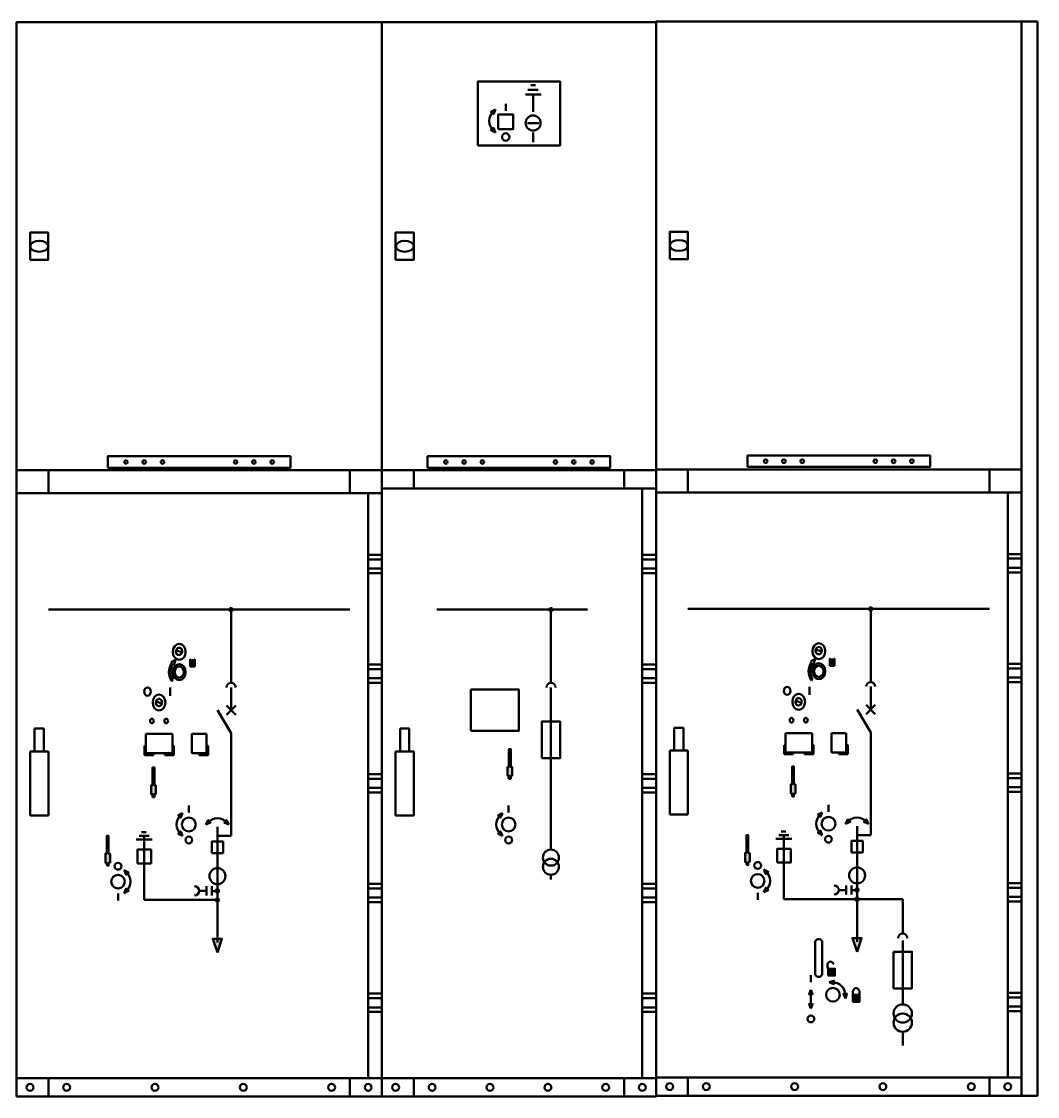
# Model space of a CAD drawing. Header units: millimetres. Extents: x 29247 to 64688, y 20262 to 44025.
# Drawn here: x 47730 to 49954, y 25884 to 28235 of the extents above; entities that cross this region are included whole.
import ezdxf

# ---------------------------------------------------------------- set-up
doc = ezdxf.new("R2010")
doc.units = ezdxf.units.MM
doc.layers.add('ROZVADĚČ VN', color=5, linetype='Continuous', lineweight=50)

msp = doc.modelspace()

# ---------------------------------------------------------------- hatches: boundary and pattern name
at = {"layer": 'ROZVADĚČ VN'}
for points in [[(48757.9, 28037.6), (48763.5, 28032.6), (48767.5, 28042.5)], [(48767.5, 27992.6), (48763.5, 28002.5), (48757.9, 27997.5)], [(48797.1, 26578.6), (48801.1, 26578.6), (48801.1, 26585.1), (48804.1, 26585.1), (48804.1, 26604.6), (48801.1, 26604.6), (48801.1, 26643.6), (48797.1, 26643.6), (48797.1, 26604.6), (48794.1, 26604.6), (48794.1, 26585.1), (48797.1, 26585.1)], [(48014.1, 26564.6), (48014.1, 26545.1), (48017.1, 26545.1), (48017.1, 26538.6), (48021.1, 26538.6), (48021.1, 26545.1), (48024.1, 26545.1), (48024.1, 26564.6), (48021.1, 26564.6), (48021.1, 26603.6), (48017.1, 26603.6), (48017.1, 26564.6)], [(49414.1, 26566.2), (49414.1, 26546.7), (49417.1, 26546.7), (49417.1, 26540.2), (49421.1, 26540.2), (49421.1, 26546.7), (49424.1, 26546.7), (49424.1, 26566.2), (49421.1, 26566.2), (49421.1, 26605.2), (49417.1, 26605.2), (49417.1, 26566.2)], [(48073.4, 26498.7), (48079, 26493.6), (48083, 26503.6)], [(48773.4, 26498.7), (48779, 26493.6), (48783, 26503.6)], [(49473.4, 26500.3), (49479, 26495.2), (49483, 26505.1)], [(48134.1, 26478.8), (48139, 26488.4), (48144.1, 26482.8)], [(48174.1, 26482.8), (48184, 26478.8), (48179.2, 26488.4)], [(49534.1, 26480.4), (49539, 26489.9), (49544.1, 26484.4)], [(49574.1, 26484.4), (49584, 26480.4), (49579.2, 26489.9)], [(48083, 26453.7), (48079, 26463.6), (48073.4, 26458.5)], [(48783, 26453.7), (48779, 26463.6), (48773.4, 26458.5)], [(49483, 26455.3), (49479, 26465.2), (49473.4, 26460.1)], [(47917.1, 26388.6), (47921.1, 26388.6), (47921.1, 26395.1), (47924.1, 26395.1), (47924.1, 26414.6), (47921.1, 26414.6), (47921.1, 26453.6), (47917.1, 26453.6), (47917.1, 26414.6), (47914.1, 26414.6), (47914.1, 26395.1), (47917.1, 26395.1)], [(49317.1, 26390.2), (49321.1, 26390.2), (49321.1, 26396.7), (49324.1, 26396.7), (49324.1, 26416.2), (49321.1, 26416.2), (49321.1, 26455.2), (49317.1, 26455.2), (49317.1, 26416.2), (49314.1, 26416.2), (49314.1, 26396.7), (49317.1, 26396.7)], [(47955.2, 26378.6), (47959.2, 26368.6), (47964.7, 26373.7)], [(49355.2, 26380.1), (49359.2, 26370.2), (49364.7, 26375.3)], [(47955.2, 26328.7), (47959.2, 26338.6), (47964.7, 26333.5)], [(49355.2, 26330.3), (49359.2, 26340.2), (49364.7, 26335.1)], [(48149.1, 26228.6), (48159.1, 26198.6), (48169.1, 26228.6)], [(49549.1, 26230.2), (49559.1, 26200.2), (49569.1, 26230.2)], [(49495.6, 26148.2), (49495.6, 26163.2), (49510.6, 26163.2), (49510.6, 26148.2)], [(49498.3, 26133.4), (49508.1, 26129.2), (49508.4, 26136.7)], [(49454.3, 26107.3), (49458.1, 26117.3), (49461.8, 26107.3)], [(49529.4, 26108), (49533.5, 26098.2), (49536.9, 26108.3)], [(49549.6, 26090.9), (49549.6, 26105.9), (49564.6, 26105.9), (49564.6, 26090.9)], [(49454.3, 26085.9), (49458.1, 26075.9), (49461.8, 26085.9)]]:
    msp.add_hatch(color=256, dxfattribs=at).paths.add_polyline_path(points)
h = msp.add_hatch(color=256, dxfattribs=at)
edge = h.paths.add_edge_path()
edge.add_ellipse((48189.1, 26948.6), major_axis=(3.75, 0), ratio=1, start_angle=0, end_angle=360)
h = msp.add_hatch(color=256, dxfattribs=at)
edge = h.paths.add_edge_path()
edge.add_ellipse((48889.1, 26948.6), major_axis=(3.75, 0), ratio=1, start_angle=0, end_angle=360)
h = msp.add_hatch(color=256, dxfattribs=at)
edge = h.paths.add_edge_path()
edge.add_ellipse((49589.1, 26950.2), major_axis=(3.75, 0), ratio=1, start_angle=0, end_angle=360)
h = msp.add_hatch(color=256, dxfattribs=at)
edge = h.paths.add_edge_path()
edge.add_arc((49589.1, 26855.2), 0, 0, 360)
h = msp.add_hatch(color=256, dxfattribs=at)
edge = h.paths.add_edge_path()
edge.add_arc((49753.5, 26855.2), 0, 0, 360)
h = msp.add_hatch(color=256, dxfattribs=at)
edge = h.paths.add_edge_path()
edge.add_arc((48189.1, 26853.6), 0, 0, 360)
h = msp.add_hatch(color=256, dxfattribs=at)
edge = h.paths.add_edge_path()
edge.add_arc((48353.5, 26853.6), 0, 0, 360)
h = msp.add_hatch(color=256, dxfattribs=at)
edge = h.paths.add_edge_path()
edge.add_arc((48159.1, 26479.6), 0, 0, 360)
h = msp.add_hatch(color=256, dxfattribs=at)
edge = h.paths.add_edge_path()
edge.add_arc((49559.1, 26481.2), 0, 0, 360)
h = msp.add_hatch(color=256, dxfattribs=at)
edge = h.paths.add_edge_path()
edge.add_ellipse((49559.1, 26335.2), major_axis=(3.75, 0), ratio=1, start_angle=0, end_angle=360)
h = msp.add_hatch(color=256, dxfattribs=at)
edge = h.paths.add_edge_path()
edge.add_arc((48159.1, 26333.6), 3.75, 0, 360)
h = msp.add_hatch(color=256, dxfattribs=at)
edge = h.paths.add_edge_path()
edge.add_ellipse((48159.1, 26313.6), major_axis=(3.75, 0), ratio=1, start_angle=0, end_angle=360)
h = msp.add_hatch(color=256, dxfattribs=at)
edge = h.paths.add_edge_path()
edge.add_arc((48353.5, 26333.6), 0, 0, 360)
h = msp.add_hatch(color=256, dxfattribs=at)
edge = h.paths.add_edge_path()
edge.add_ellipse((49559.1, 26315.2), major_axis=(3.75, 0), ratio=1, start_angle=0, end_angle=360)
h = msp.add_hatch(color=256, dxfattribs=at)
edge = h.paths.add_edge_path()
edge.add_arc((49728, 26315.2), 0, 0, 360)
h = msp.add_hatch(color=256, dxfattribs=at)
edge = h.paths.add_edge_path()
edge.add_arc((49753.5, 26335.2), 0, 0, 360)
h = msp.add_hatch(color=256, dxfattribs=at)
edge = h.paths.add_edge_path()
edge.add_arc((48159.1, 26291.6), 0, 0, 360)
h = msp.add_hatch(color=256, dxfattribs=at)
edge = h.paths.add_edge_path()
edge.add_arc((48328, 26313.6), 0, 0, 360)
h = msp.add_hatch(color=256, dxfattribs=at)
edge = h.paths.add_edge_path()
edge.add_arc((49559.1, 26293.2), 0, 0, 360)

# ---------------------------------------------------------------- linework, layer by layer
at = {"layer": 'ROZVADĚČ VN', "linetype": 'Continuous'}
for p, q in [((49954.1, 28235.2), (49919.1, 28235.2)), ((49919.1, 28235.2), (49919.1, 27255.2)), ((49954.1, 27255.2), (49954.1, 28235.2)), ((48838.6, 28085.6), (48861.1, 28085.6)), ((48845.1, 28095.6), (48855.1, 28095.6)), ((48790.1, 28055.1), (48790.1, 28039.9)), ((48833.1, 28075.6), (48868.1, 28075.6)), ((48850.1, 28037.8), (48850.1, 28074.3)), ((48838.1, 28012.6), (48862.7, 28012.6)), ((48850.1, 27971.6), (48850.1, 27992.3)), ((49189.1, 27205.2), (49189.1, 27255.2)), ((49849.1, 27205.2), (49849.1, 27255.2)), ((49919.1, 27255.2), (49919.1, 25885.2)), ((49954.1, 25885.2), (49954.1, 27255.2)), ((47789.1, 27203.6), (47789.1, 27253.6)), ((48449.1, 27203.6), (48449.1, 27253.6)), ((48589.1, 27213.6), (48589.1, 27253.6)), ((49049.1, 27213.6), (49049.1, 27253.6)), ((48519.1, 27213.6), (49119.1, 27213.6)), ((49089.1, 25923.6), (49089.1, 27213.6)), ((47719.1, 27203.6), (48519.1, 27203.6)), ((48489.1, 25923.6), (48489.1, 27203.6)), ((49119.1, 27205.2), (49919.1, 27205.2)), ((49889.1, 25925.2), (49889.1, 27205.2)), ((48519.1, 27068.6), (48489.1, 27068.6)), ((49089.1, 27068.6), (49119.1, 27068.6)), ((49919.1, 27070.2), (49889.1, 27070.2)), ((48519.1, 27058.6), (48489.1, 27058.6)), ((49089.1, 27058.6), (49119.1, 27058.6)), ((49919.1, 27060.2), (49889.1, 27060.2)), ((48519.1, 27038.6), (48489.1, 27038.6)), ((48519.1, 27028.6), (48489.1, 27028.6)), ((49089.1, 27038.6), (49119.1, 27038.6)), ((49089.1, 27028.6), (49119.1, 27028.6)), ((49919.1, 27040.2), (49889.1, 27040.2)), ((49919.1, 27030.2), (49889.1, 27030.2)), ((49189.1, 26950.2), (49849.1, 26950.2)), ((49589.1, 26950.2), (49589.1, 26790.2)), ((47789.1, 26948.6), (48449.1, 26948.6)), ((48189.1, 26948.6), (48189.1, 26788.6)), ((48639.1, 26948.6), (48969.1, 26948.6)), ((48889.1, 26948.6), (48889.1, 26788.6)), ((48069.2, 26859.6), (48081.7, 26855.4)), ((49469.2, 26861.2), (49481.7, 26857)), ((48058, 26834), (48067.6, 26839)), ((48059.7, 26831.9), (48058, 26834)), ((48067.6, 26839), (48063.6, 26827)), ((48099.4, 26840.1), (48100.2, 26840.1)), ((48099.4, 26824.1), (48099.4, 26840.1)), ((48100.2, 26840.1), (48100.2, 26825.1)), ((48104.3, 26836.5), (48100.6, 26835.2)), ((48100.6, 26835.2), (48107, 26833.1)), ((48107, 26833.1), (48100.6, 26830.9)), ((48102.1, 26835.2), (48104.7, 26836.1)), ((48108.5, 26833.1), (48102.1, 26835.2)), ((48102.1, 26830.9), (48108.5, 26833.1)), ((48104.3, 26836.5), (48104.3, 26840.1)), ((48104.7, 26840.1), (48104.3, 26840.1)), ((48104.7, 26836.1), (48104.7, 26840.1)), ((48108.9, 26840.1), (48109.7, 26840.1)), ((48108.9, 26825.1), (48108.9, 26840.1)), ((48109.7, 26840.1), (48109.7, 26824.1)), ((49458, 26835.6), (49467.6, 26840.6)), ((49459.7, 26833.5), (49458, 26835.6)), ((49467.6, 26840.6), (49463.6, 26828.5)), ((49499.4, 26841.7), (49500.2, 26841.7)), ((49499.4, 26825.7), (49499.4, 26841.7)), ((49500.2, 26841.7), (49500.2, 26826.7)), ((49504.3, 26838.1), (49500.6, 26836.8)), ((49500.6, 26836.8), (49507, 26834.6)), ((49507, 26834.6), (49500.6, 26832.5)), ((49500.6, 26832.5), (49507, 26830.3)), ((49502.1, 26836.8), (49504.7, 26837.7)), ((49508.5, 26834.6), (49502.1, 26836.8)), ((49502.1, 26832.5), (49508.5, 26834.6)), ((49508.5, 26830.3), (49502.1, 26832.5)), ((49504.3, 26838.1), (49504.3, 26841.7)), ((49504.7, 26841.7), (49504.3, 26841.7)), ((49504.7, 26837.7), (49504.7, 26841.7)), ((49508.9, 26841.7), (49509.7, 26841.7)), ((49508.9, 26826.7), (49508.9, 26841.7)), ((49509.7, 26841.7), (49509.7, 26825.7)), ((48063.6, 26827), (48061.9, 26829.1)), ((48109.7, 26824.1), (48099.4, 26824.1)), ((48104.9, 26825.1), (48100.2, 26825.1)), ((48100.6, 26830.9), (48107, 26828.7)), ((48107, 26828.7), (48100.6, 26826.6)), ((48100.6, 26826.6), (48104.9, 26825.1)), ((48108.5, 26828.7), (48102.1, 26830.9)), ((48102.1, 26826.6), (48108.5, 26828.7)), ((48106.4, 26825.1), (48102.1, 26826.6)), ((48108.9, 26825.1), (48106.4, 26825.1)), ((48519.1, 26828.6), (48489.1, 26828.6)), ((48519.1, 26818.6), (48489.1, 26818.6)), ((49089.1, 26828.6), (49119.1, 26828.6)), ((49089.1, 26818.6), (49119.1, 26818.6)), ((49463.6, 26828.5), (49461.9, 26830.7)), ((49509.7, 26825.7), (49499.4, 26825.7)), ((49504.9, 26826.7), (49500.2, 26826.7)), ((49507, 26830.3), (49500.6, 26828.2)), ((49500.6, 26828.2), (49504.9, 26826.7)), ((49502.1, 26828.2), (49508.5, 26830.3)), ((49506.4, 26826.7), (49502.1, 26828.2)), ((49508.9, 26826.7), (49506.4, 26826.7)), ((49919.1, 26830.2), (49889.1, 26830.2)), ((49919.1, 26820.2), (49889.1, 26820.2)), ((48061.9, 26795.1), (48059.7, 26792.3)), ((48519.1, 26798.6), (48489.1, 26798.6)), ((48519.1, 26788.6), (48489.1, 26788.6)), ((49089.1, 26798.6), (49119.1, 26798.6)), ((49089.1, 26788.6), (49119.1, 26788.6)), ((49461.9, 26796.7), (49459.7, 26793.9)), ((49919.1, 26800.2), (49889.1, 26800.2)), ((49919.1, 26790.2), (49889.1, 26790.2)), ((48055.4, 26760.4), (48055.4, 26778.4)), ((48189.1, 26728.6), (48189.1, 26778.6)), ((48889.1, 26778.6), (48889.1, 26423.6)), ((49455.4, 26762), (49455.4, 26780)), ((49589.1, 26730.2), (49589.1, 26780.2)), ((48025.3, 26747.6), (48037.7, 26743.4)), ((48179.1, 26718.6), (48199.1, 26738.6)), ((48199.1, 26718.6), (48179.1, 26738.6)), ((49425.3, 26749.2), (49437.7, 26745)), ((49579.1, 26720.2), (49599.1, 26740.2)), ((49599.1, 26720.2), (49579.1, 26740.2)), ((48189.1, 26678.6), (48159.1, 26728.6)), ((49589.1, 26680.2), (49559.1, 26730.2)), ((47759.1, 26638.6), (47759.1, 26688.6)), ((47759.1, 26688.6), (47779.1, 26688.6)), ((47779.1, 26688.6), (47779.1, 26638.6)), ((48002.5, 26676.6), (48002.5, 26634.6)), ((48060.7, 26676.6), (48002.5, 26676.6)), ((48060.7, 26634.6), (48060.7, 26676.6)), ((48102.9, 26676.6), (48102.9, 26634.6)), ((48135.6, 26676.6), (48102.9, 26676.6)), ((48135.6, 26634.6), (48135.6, 26676.6)), ((48189.1, 26453.6), (48189.1, 26678.6)), ((48559.1, 26688.6), (48579.1, 26688.6)), ((48559.1, 26638.6), (48559.1, 26688.6)), ((48579.1, 26688.6), (48579.1, 26638.6)), ((49159.1, 26640.2), (49159.1, 26690.2)), ((49159.1, 26690.2), (49179.1, 26690.2)), ((49179.1, 26690.2), (49179.1, 26640.2)), ((49402.5, 26678.2), (49402.5, 26636.2)), ((49460.7, 26678.2), (49402.5, 26678.2)), ((49460.7, 26636.2), (49460.7, 26678.2)), ((49502.9, 26678.2), (49502.9, 26636.2)), ((49535.6, 26678.2), (49502.9, 26678.2)), ((49535.6, 26636.2), (49535.6, 26678.2)), ((49589.1, 26455.2), (49589.1, 26680.2)), ((47999.3, 26650.6), (48002.5, 26650.6)), ((47999.3, 26630.6), (47999.3, 26650.6)), ((48002.5, 26650.6), (48002.5, 26634.6)), ((48060.7, 26650.6), (48063.9, 26650.6)), ((48060.7, 26634.6), (48060.7, 26650.6)), ((48063.9, 26650.6), (48063.9, 26630.6)), ((48135.6, 26650.6), (48138.8, 26650.6)), ((48135.6, 26634.6), (48135.6, 26650.6)), ((48135.6, 26647.5), (48138, 26650.6)), ((48138.8, 26640.2), (48135.6, 26644.2)), ((48138.8, 26649.6), (48138, 26650.6)), ((48138.8, 26650.6), (48138.8, 26630.6)), ((49399.3, 26652.2), (49402.5, 26652.2)), ((49399.3, 26632.2), (49399.3, 26652.2)), ((49402.5, 26652.2), (49402.5, 26636.2)), ((49460.7, 26652.2), (49463.9, 26652.2)), ((49460.7, 26636.2), (49460.7, 26652.2)), ((49463.9, 26652.2), (49463.9, 26632.2)), ((49535.6, 26652.2), (49538.8, 26652.2)), ((49535.6, 26636.2), (49535.6, 26652.2)), ((49535.6, 26649.1), (49538, 26652.2)), ((49538.8, 26641.8), (49535.6, 26645.8)), ((49535.6, 26639.7), (49538.8, 26643.7)), ((49538.8, 26651.2), (49538, 26652.2)), ((49538.8, 26652.2), (49538.8, 26632.2)), ((47789.1, 26638.6), (47749.1, 26638.6)), ((47749.1, 26638.6), (47749.1, 26498.6)), ((47789.1, 26498.6), (47789.1, 26638.6)), ((48019.2, 26630.6), (47999.3, 26630.6)), ((48002.5, 26634.6), (48060.7, 26634.6)), ((48002.5, 26634.6), (48019.2, 26634.6)), ((48019.2, 26634.6), (48019.2, 26630.6)), ((48044, 26630.6), (48044, 26634.6)), ((48044, 26634.6), (48060.7, 26634.6)), ((48063.9, 26630.6), (48044, 26630.6)), ((48102.9, 26634.6), (48135.6, 26634.6)), ((48118.9, 26630.6), (48118.9, 26634.6)), ((48118.9, 26634.6), (48135.6, 26634.6)), ((48138.8, 26630.6), (48118.9, 26630.6)), ((48123.9, 26630.6), (48120.7, 26634.6)), ((48122.1, 26630.6), (48125.3, 26634.6)), ((48131.4, 26630.6), (48128.2, 26634.6)), ((48129.6, 26630.6), (48132.8, 26634.6)), ((48135.6, 26638.1), (48138.8, 26642.1)), ((48138.8, 26630.8), (48135.6, 26634.8)), ((48137.1, 26630.6), (48138.8, 26632.7)), ((48549.1, 26638.6), (48549.1, 26498.6)), ((48589.1, 26638.6), (48549.1, 26638.6)), ((48589.1, 26498.6), (48589.1, 26638.6)), ((49149.1, 26640.2), (49149.1, 26500.2)), ((49189.1, 26640.2), (49149.1, 26640.2)), ((49189.1, 26500.2), (49189.1, 26640.2)), ((49419.2, 26632.2), (49399.3, 26632.2)), ((49402.5, 26636.2), (49460.7, 26636.2)), ((49402.5, 26636.2), (49419.2, 26636.2)), ((49419.2, 26636.2), (49419.2, 26632.2)), ((49444, 26632.2), (49444, 26636.2)), ((49444, 26636.2), (49460.7, 26636.2)), ((49463.9, 26632.2), (49444, 26632.2)), ((49502.9, 26636.2), (49535.6, 26636.2)), ((49518.9, 26632.2), (49518.9, 26636.2)), ((49518.9, 26636.2), (49535.6, 26636.2)), ((49538.8, 26632.2), (49518.9, 26632.2)), ((49523.9, 26632.2), (49520.7, 26636.2)), ((49522.1, 26632.2), (49525.3, 26636.2)), ((49531.4, 26632.2), (49528.2, 26636.2)), ((49529.6, 26632.2), (49532.8, 26636.2)), ((49538.8, 26632.3), (49535.6, 26636.3)), ((49537.1, 26632.2), (49538.8, 26634.3)), ((48519.1, 26588.6), (48489.1, 26588.6)), ((48519.1, 26578.6), (48489.1, 26578.6)), ((49089.1, 26588.6), (49119.1, 26588.6)), ((49089.1, 26578.6), (49119.1, 26578.6)), ((49919.1, 26590.2), (49889.1, 26590.2)), ((49919.1, 26580.2), (49889.1, 26580.2)), ((48519.1, 26558.6), (48489.1, 26558.6)), ((49089.1, 26558.6), (49119.1, 26558.6)), ((49919.1, 26560.2), (49889.1, 26560.2)), ((49919.1, 26550.2), (49889.1, 26550.2)), ((48519.1, 26548.6), (48489.1, 26548.6)), ((49089.1, 26548.6), (49119.1, 26548.6)), ((48096.6, 26519.9), (48096.6, 26504.9)), ((48796.6, 26519.9), (48796.6, 26504.9)), ((49496.6, 26521.5), (49496.6, 26506.5)), ((47749.1, 26498.6), (47789.1, 26498.6)), ((48549.1, 26498.6), (48589.1, 26498.6)), ((49149.1, 26500.2), (49189.1, 26500.2)), ((47993.1, 26461.6), (48003.1, 26461.6)), ((48159.1, 26473.6), (48159.1, 26363.6)), ((49393.1, 26463.2), (49403.1, 26463.2)), ((49559.1, 26475.2), (49559.1, 26365.2)), ((47981.6, 26445.6), (48016.6, 26445.6)), ((47987.6, 26453.6), (48010.1, 26453.6)), ((47999.1, 26453.6), (47999.1, 26313.6)), ((48159.1, 26453.6), (48189.1, 26453.6)), ((49381.6, 26447.2), (49416.6, 26447.2)), ((49387.6, 26455.2), (49410.1, 26455.2)), ((49399.1, 26455.2), (49399.1, 26315.2)), ((49559.1, 26455.2), (49589.1, 26455.2)), ((48159.1, 26390.6), (48159.1, 26220.6)), ((49559.1, 26392.2), (49559.1, 26222.2)), ((48889.1, 26368.6), (48889.1, 26358.6)), ((48135.1, 26343.6), (48135.1, 26323.6)), ((48147.1, 26343.6), (48147.1, 26323.6)), ((48519.1, 26348.6), (48489.1, 26348.6)), ((48519.1, 26338.6), (48489.1, 26338.6)), ((49089.1, 26348.6), (49119.1, 26348.6)), ((49089.1, 26338.6), (49119.1, 26338.6)), ((49535.1, 26345.2), (49535.1, 26325.2)), ((49547.1, 26345.2), (49547.1, 26325.2)), ((49919.1, 26350.2), (49889.1, 26350.2)), ((49919.1, 26340.2), (49889.1, 26340.2)), ((47941.6, 26312.4), (47941.6, 26327.4)), ((48119.1, 26333.6), (48135.1, 26333.6)), ((48147.1, 26333.1), (48159.1, 26333.1)), ((48519.1, 26318.6), (48489.1, 26318.6)), ((49089.1, 26318.6), (49119.1, 26318.6)), ((49341.6, 26314), (49341.6, 26329)), ((49399.1, 26315.2), (49559.1, 26315.2)), ((49519.1, 26335.2), (49535.1, 26335.2)), ((49547.1, 26334.7), (49559.1, 26334.7)), ((49559.1, 26315.2), (49659.1, 26315.2)), ((49659.1, 26315.2), (49659.1, 26240.2)), ((49919.1, 26320.2), (49889.1, 26320.2)), ((47999.1, 26313.6), (48159.1, 26313.6)), ((48519.1, 26308.6), (48489.1, 26308.6)), ((49089.1, 26308.6), (49119.1, 26308.6)), ((49919.1, 26310.2), (49889.1, 26310.2)), ((49659.1, 26225.2), (49659.1, 26085.2)), ((49458.1, 26133.7), (49458.1, 26148.7)), ((48519.1, 26108.6), (48489.1, 26108.6)), ((49089.1, 26108.6), (49119.1, 26108.6)), ((49458.1, 26117.3), (49458.1, 26075.9)), ((49919.1, 26110.2), (49889.1, 26110.2)), ((48519.1, 26098.6), (48489.1, 26098.6)), ((49089.1, 26098.6), (49119.1, 26098.6)), ((49919.1, 26100.2), (49889.1, 26100.2)), ((49919.1, 26080.2), (49889.1, 26080.2)), ((48519.1, 26078.6), (48489.1, 26078.6)), ((48519.1, 26068.6), (48489.1, 26068.6)), ((49089.1, 26078.6), (49119.1, 26078.6)), ((49089.1, 26068.6), (49119.1, 26068.6)), ((49919.1, 26070.2), (49889.1, 26070.2)), ((49659.1, 26025.2), (49659.1, 25995.2)), ((47719.1, 25923.6), (48519.1, 25923.6)), ((47789.1, 25923.6), (47789.1, 25883.6)), ((48449.1, 25923.6), (48449.1, 25883.6)), ((48519.1, 25923.6), (49119.1, 25923.6)), ((48589.1, 25923.6), (48589.1, 25883.6)), ((49049.1, 25923.6), (49049.1, 25883.6)), ((49119.1, 25925.2), (49919.1, 25925.2)), ((49189.1, 25925.2), (49189.1, 25885.2)), ((49849.1, 25925.2), (49849.1, 25885.2)), ((49919.1, 25885.2), (49954.1, 25885.2))]:
    msp.add_line(p, q, dxfattribs=at)
for points in [[(47719.1, 27253.6), (48519.1, 27253.6), (48519.1, 28233.6), (47719.1, 28233.6)], [(48519.1, 27253.6), (48519.1, 28233.6)], [(48519.1, 27253.6), (48519.1, 28233.6)], [(48519.1, 27253.6), (49119.1, 27253.6), (49119.1, 28233.6), (48519.1, 28233.6)], [(48519.1, 27253.6), (48519.1, 28233.6)], [(49119.1, 27255.2), (49119.1, 28235.2)], [(49119.1, 27255.2), (49919.1, 27255.2), (49919.1, 28235.2), (49119.1, 28235.2)], [(49119.1, 27253.6), (49119.1, 28233.6)], [(48729.1, 27963.6), (48909.1, 27963.6), (48909.1, 28103.6), (48729.1, 28103.6)], [(48767.5, 28042.5), (48757.9, 28037.6), (48763.5, 28032.6)], [(48773.7, 27999.4), (48806.4, 27999.4), (48806.4, 28032.1), (48773.7, 28032.1)], [(48767.5, 27992.6), (48763.5, 28002.5), (48757.9, 27997.5)], [(47749.1, 27713.6), (47788.7, 27713.6), (47788.7, 27773.6), (47749.1, 27773.6)], [(48549.1, 27713.6), (48588.7, 27713.6), (48588.7, 27773.6), (48549.1, 27773.6)], [(49149.1, 27715.2), (49188.7, 27715.2), (49188.7, 27775.2), (49149.1, 27775.2)], [(47919.1, 27259.1), (48319.1, 27259.1), (48319.1, 27284.1), (47919.1, 27284.1)], [(48619.1, 27259.1), (49019.1, 27259.1), (49019.1, 27284.1), (48619.1, 27284.1)], [(49319.1, 27260.7), (49719.1, 27260.7), (49719.1, 27285.7), (49319.1, 27285.7)], [(49119.1, 25885.2), (49119.1, 27255.2)], [(49119.1, 25885.2), (49919.1, 25885.2), (49919.1, 27255.2), (49119.1, 27255.2)], [(47719.1, 25883.6), (48519.1, 25883.6), (48519.1, 27253.6), (47719.1, 27253.6)], [(48519.1, 25883.6), (48519.1, 27253.6)], [(48519.1, 25883.6), (48519.1, 27253.6)], [(48519.1, 25883.6), (49119.1, 25883.6), (49119.1, 27253.6), (48519.1, 27253.6)], [(48519.1, 25883.6), (48519.1, 27253.6)], [(49119.1, 25883.6), (49119.1, 27253.6)], [(48714.1, 26683.6), (48819.1, 26683.6), (48819.1, 26773.6), (48714.1, 26773.6)], [(48869.1, 26623.6), (48909.1, 26623.6), (48909.1, 26703.6), (48869.1, 26703.6)], [(48797.1, 26578.6), (48801.1, 26578.6), (48801.1, 26585.1), (48804.1, 26585.1), (48804.1, 26604.6), (48801.1, 26604.6), (48801.1, 26643.6), (48797.1, 26643.6), (48797.1, 26604.6), (48794.1, 26604.6), (48794.1, 26585.1), (48797.1, 26585.1)], [(48017.1, 26538.6), (48021.1, 26538.6), (48021.1, 26545.1), (48024.1, 26545.1), (48024.1, 26564.6), (48021.1, 26564.6), (48021.1, 26603.6), (48017.1, 26603.6), (48017.1, 26564.6), (48014.1, 26564.6), (48014.1, 26545.1), (48017.1, 26545.1)], [(49417.1, 26540.2), (49421.1, 26540.2), (49421.1, 26546.7), (49424.1, 26546.7), (49424.1, 26566.2), (49421.1, 26566.2), (49421.1, 26605.2), (49417.1, 26605.2), (49417.1, 26566.2), (49414.1, 26566.2), (49414.1, 26546.7), (49417.1, 26546.7)], [(48083, 26503.6), (48073.4, 26498.7), (48079, 26493.6)], [(48783, 26503.6), (48773.4, 26498.7), (48779, 26493.6)], [(49483, 26505.1), (49473.4, 26500.3), (49479, 26495.2)], [(48134.1, 26478.8), (48144.1, 26482.8), (48139, 26488.4)], [(48184, 26478.8), (48179.2, 26488.4), (48174.1, 26482.8)], [(49534.1, 26480.4), (49544.1, 26484.4), (49539, 26489.9)], [(49584, 26480.4), (49579.2, 26489.9), (49574.1, 26484.4)], [(48083, 26453.7), (48079, 26463.6), (48073.4, 26458.5)], [(48783, 26453.7), (48779, 26463.6), (48773.4, 26458.5)], [(49483, 26455.3), (49479, 26465.2), (49473.4, 26460.1)], [(47917.1, 26388.6), (47921.1, 26388.6), (47921.1, 26395.1), (47924.1, 26395.1), (47924.1, 26414.6), (47921.1, 26414.6), (47921.1, 26453.6), (47917.1, 26453.6), (47917.1, 26414.6), (47914.1, 26414.6), (47914.1, 26395.1), (47917.1, 26395.1)], [(48146.6, 26416.1), (48171.6, 26416.1), (48171.6, 26441.1), (48146.6, 26441.1)], [(49317.1, 26390.2), (49321.1, 26390.2), (49321.1, 26396.7), (49324.1, 26396.7), (49324.1, 26416.2), (49321.1, 26416.2), (49321.1, 26455.2), (49317.1, 26455.2), (49317.1, 26416.2), (49314.1, 26416.2), (49314.1, 26396.7), (49317.1, 26396.7)], [(49546.6, 26417.7), (49571.6, 26417.7), (49571.6, 26442.7), (49546.6, 26442.7)], [(47984.1, 26393.6), (48014.1, 26393.6), (48014.1, 26423.6), (47984.1, 26423.6)], [(49384.1, 26395.2), (49414.1, 26395.2), (49414.1, 26425.2), (49384.1, 26425.2)], [(47955.2, 26378.6), (47959.2, 26368.6), (47964.7, 26373.7)], [(49355.2, 26380.1), (49359.2, 26370.2), (49364.7, 26375.3)], [(47955.2, 26328.7), (47964.7, 26333.5), (47959.2, 26338.6)], [(49355.2, 26330.3), (49364.7, 26335.1), (49359.2, 26340.2)], [(48159.1, 26198.6), (48169.1, 26228.6), (48149.1, 26228.6)], [(49559.1, 26200.2), (49569.1, 26230.2), (49549.1, 26230.2)], [(49639.1, 26200.2), (49679.1, 26200.2), (49679.1, 26120.2), (49639.1, 26120.2)], [(49495.6, 26148.2), (49510.6, 26148.2), (49510.6, 26163.2), (49495.6, 26163.2)], [(49498.3, 26133.4), (49508.1, 26129.2), (49508.4, 26136.7)], [(49458.1, 26117.3), (49454.3, 26107.3), (49461.8, 26107.3)], [(49533.5, 26098.2), (49536.9, 26108.3), (49529.4, 26108)], [(49549.6, 26090.9), (49564.6, 26090.9), (49564.6, 26105.9), (49549.6, 26105.9)], [(49458.1, 26075.9), (49461.8, 26085.9), (49454.3, 26085.9)]]:
    msp.add_lwpolyline(points, close=True, dxfattribs=at)
for points in [[(47999.3, 26645.9), (48002.5, 26649.9), (48002.5, 26649.9)], [(48002.5, 26641.9), (47999.3, 26645.9), (47999.3, 26645.9)], [(48060.7, 26647.5), (48063.1, 26650.6), (48063.1, 26650.6)], [(48063.9, 26640.2), (48060.7, 26644.2), (48060.7, 26644.2)], [(48063.9, 26649.6), (48063.1, 26650.6), (48063.1, 26650.6)], [(49399.3, 26647.5), (49402.5, 26651.5), (49402.5, 26651.5)], [(49402.5, 26643.5), (49399.3, 26647.5), (49399.3, 26647.5)], [(49460.7, 26649.1), (49463.1, 26652.2), (49463.1, 26652.2)], [(49463.9, 26641.8), (49460.7, 26645.8), (49460.7, 26645.8)], [(49460.7, 26639.7), (49463.9, 26643.7), (49463.9, 26643.7)], [(49463.9, 26651.2), (49463.1, 26652.2), (49463.1, 26652.2)], [(47999.3, 26636.4), (48002.5, 26640.4), (48002.5, 26640.4)], [(48003.9, 26630.6), (47999.3, 26636.4), (47999.3, 26636.4)], [(48002.1, 26630.6), (48005.3, 26634.6), (48005.3, 26634.6)], [(48011.5, 26630.6), (48008.3, 26634.6), (48008.3, 26634.6)], [(48009.6, 26630.6), (48012.8, 26634.6), (48012.8, 26634.6)], [(48019, 26630.6), (48015.8, 26634.6), (48015.8, 26634.6)], [(48017.1, 26630.6), (48019.2, 26633.2), (48019.2, 26633.2)], [(48049, 26630.6), (48045.8, 26634.6), (48045.8, 26634.6)], [(48047.2, 26630.6), (48050.4, 26634.6), (48050.4, 26634.6)], [(48056.5, 26630.6), (48053.3, 26634.6), (48053.3, 26634.6)], [(48054.7, 26630.6), (48057.9, 26634.6), (48057.9, 26634.6)], [(48060.7, 26638.1), (48063.9, 26642.1), (48063.9, 26642.1)], [(48063.9, 26630.8), (48060.7, 26634.8), (48060.7, 26634.8)], [(48062.2, 26630.6), (48063.9, 26632.7), (48063.9, 26632.7)], [(49399.3, 26638), (49402.5, 26642), (49402.5, 26642)], [(49403.9, 26632.2), (49399.3, 26638), (49399.3, 26638)], [(49402.1, 26632.2), (49405.3, 26636.2), (49405.3, 26636.2)], [(49411.5, 26632.2), (49408.3, 26636.2), (49408.3, 26636.2)], [(49409.6, 26632.2), (49412.8, 26636.2), (49412.8, 26636.2)], [(49419, 26632.2), (49415.8, 26636.2), (49415.8, 26636.2)], [(49417.1, 26632.2), (49419.2, 26634.7), (49419.2, 26634.7)], [(49449, 26632.2), (49445.8, 26636.2), (49445.8, 26636.2)], [(49447.2, 26632.2), (49450.4, 26636.2), (49450.4, 26636.2)], [(49456.5, 26632.2), (49453.3, 26636.2), (49453.3, 26636.2)], [(49454.7, 26632.2), (49457.9, 26636.2), (49457.9, 26636.2)], [(49463.9, 26632.3), (49460.7, 26636.3), (49460.7, 26636.3)], [(49462.2, 26632.2), (49463.9, 26634.3), (49463.9, 26634.3)]]:
    msp.add_lwpolyline(points, dxfattribs=at)
msp.add_lwpolyline([(49475.1, 26145.1, 0.414214), (49483.1, 26153.1), (49483.1, 26220.1, 0.414214), (49475.1, 26228.1, 0.414214), (49467.1, 26220.1), (49467.1, 26153.1, 0.414214)], format="xyb", close=True, dxfattribs=at)
for centre, radius in [((48119.1, 28033.6), 0), ((48119.1, 28033.6), 0), ((49519.1, 28035.2), 0), ((49519.1, 28035.2), 0), ((48850.1, 28013.1), 16.5), ((47959.1, 27271.6), 4), ((47999.1, 27271.6), 4), ((48039.1, 27271.6), 4), ((48199.1, 27271.6), 4), ((48239.1, 27271.6), 4), ((48279.1, 27271.6), 4), ((48659.1, 27271.6), 4), ((48699.1, 27271.6), 4), ((48739.1, 27271.6), 4), ((48899.1, 27271.6), 4), ((48939.1, 27271.6), 4), ((48979.1, 27271.6), 4), ((49359.1, 27273.2), 4), ((49399.1, 27273.2), 4), ((49439.1, 27273.2), 4), ((49599.1, 27273.2), 4), ((49639.1, 27273.2), 4), ((49679.1, 27273.2), 4), ((48189.1, 26948.6), 3.75), ((48889.1, 26948.6), 3.75), ((49589.1, 26950.2), 3.75), ((49589.1, 26855.2), 0), ((49753.5, 26855.2), 0), ((48189.1, 26853.6), 0), ((48353.5, 26853.6), 0), ((48096.6, 26478.6), 15), ((48159.1, 26479.6), 0), ((48159.1, 26479.6), 0), ((48796.6, 26478.6), 15), ((49496.6, 26480.2), 15), ((49559.1, 26481.2), 0), ((49559.1, 26481.2), 0), ((48096.6, 26444.9), 7.5), ((48796.6, 26444.9), 7.5), ((49496.6, 26446.5), 7.5), ((48889.1, 26406.1), 17.5), ((47941.6, 26387.4), 7.5), ((48889.1, 26386.1), 17.5), ((49341.6, 26389), 7.5), ((47941.6, 26353.6), 15), ((48159.1, 26365.6), 17.5), ((49341.6, 26355.2), 15), ((49559.1, 26367.2), 17.5), ((49559.1, 26335.2), 3.75), ((48159.1, 26333.6), 3.75), ((48159.1, 26313.6), 3.75), ((48353.5, 26333.6), 0), ((49559.1, 26315.2), 3.75), ((49728, 26315.2), 0), ((49753.5, 26335.2), 0), ((48159.1, 26291.6), 0), ((48159.1, 26291.6), 0), ((48159.1, 26291.6), 0), ((48159.1, 26291.6), 0), ((48311.1, 26293.6), 0), ((48328, 26313.6), 0), ((49559.1, 26293.2), 0), ((49559.1, 26293.2), 0), ((49559.1, 26293.2), 0), ((49559.1, 26293.2), 0), ((49711.1, 26295.2), 0), ((48311.1, 26273.6), 0), ((49711.1, 26275.2), 0), ((49506.3, 26106.2), 15), ((49659.1, 26065.2), 20), ((49458.1, 26053.4), 7.5), ((49659.1, 26045.2), 20), ((47749.1, 25903.6), 7.5), ((47829.1, 25903.6), 7.5), ((48022.4, 25903.6), 7.5), ((48215.7, 25903.6), 7.5), ((48409.1, 25903.6), 7.5), ((48489.1, 25903.6), 7.5), ((48549.1, 25903.6), 7.5), ((48629.1, 25903.6), 7.5), ((48755.7, 25903.6), 7.5), ((48882.4, 25903.6), 7.5), ((49009.1, 25903.6), 7.5), ((49089.1, 25903.6), 7.5), ((49149.1, 25905.2), 7.5), ((49229.1, 25905.2), 7.5), ((49422.4, 25905.2), 7.5), ((49615.7, 25905.2), 7.5), ((49809.1, 25905.2), 7.5), ((49889.1, 25905.2), 7.5)]:
    msp.add_circle(centre, radius, dxfattribs=at)
for centre, radius, start, end in [((48781.7, 28017.6), 27.6, 129.5978, 230.4022), ((48075, 26856.3), 6.71, 150.1813, 352.6402), ((48075.6, 26859.1), 6.45, 76.752, 175.1088), ((48073.5, 26857.7), 8.48, 344.6131, 64.7888), ((49475, 26857.9), 6.71, 150.1813, 352.6402), ((49475.6, 26860.6), 6.45, 76.752, 175.1088), ((49473.5, 26859.3), 8.48, 344.6131, 64.7888), ((48086.4, 26812.1), 33.3, 143.4743, 216.5257), ((49486.4, 26813.7), 33.3, 143.4743, 216.5257), ((48084.8, 26812.1), 28.5, 143.4743, 216.5257), ((49484.8, 26813.7), 28.5, 143.4743, 216.5257), ((48189.1, 26778.6), 10, 0, 180), ((48889.1, 26778.6), 10, 0, 180), ((49589.1, 26780.2), 10, 0, 180), ((48031.1, 26744.3), 6.71, 150.1813, 352.6402), ((48031.7, 26747.1), 6.45, 76.752, 175.1088), ((48029.6, 26745.7), 8.48, 344.6131, 64.7888), ((49431.1, 26745.9), 6.71, 150.1813, 352.6402), ((49431.7, 26748.7), 6.45, 76.752, 175.1088), ((49429.6, 26747.3), 8.48, 344.6131, 64.7888), ((48097.2, 26478.6), 27.6, 129.5978, 230.4022), ((48159.1, 26464.6), 27.6, 39.5978, 140.4022), ((48797.2, 26478.6), 27.6, 129.5978, 230.4022), ((49497.2, 26480.2), 27.6, 129.5978, 230.4022), ((49559.1, 26466.2), 27.6, 39.5978, 140.4022), ((47941, 26353.6), 27.6, 309.5978, 50.4022), ((49341, 26355.2), 27.6, 309.5978, 50.4022), ((48109.1, 26333.6), 10, 270, 90), ((49509.1, 26335.2), 10, 270, 90), ((49659.1, 26230.2), 10, 0, 180), ((49505.9, 26105.7), 27.6, 354.5978, 95.4022)]:
    msp.add_arc(centre, radius, start, end, dxfattribs=at)
for centre, major_axis, ratio in [((48790.1, 27982.5), (0, -8.1), 0.987654), ((47769.3, 27743.6), (19.8, 0), 0.605455), ((48569.3, 27743.6), (19.8, 0), 0.605455), ((49169.3, 27745.2), (19.8, 0), 0.605455), ((48075.5, 26856.1), (0, -17.5), 0.796688), ((49475.5, 26857.7), (0, -17.5), 0.796688), ((49475.5, 26813.7), (0, -17.5), 0.796688), ((48075.5, 26812.1), (0, -17.5), 0.796688), ((48075.5, 26812.1), (0, -12.5), 0.796688), ((49475.5, 26813.7), (0, -12.5), 0.796688), ((48006, 26769.4), (0, -9), 0.796688), ((48031.5, 26745.5), (0, -17.5), 0.796688), ((49406, 26771), (0, -9), 0.796688), ((49431.5, 26747.1), (0, -17.5), 0.796688), ((48015.8, 26705.1), (0, -5), 0.796688), ((48047.2, 26705.1), (0, -5), 0.796688), ((49415.8, 26706.7), (0, -5), 0.796688), ((49447.2, 26706.7), (0, -5), 0.796688)]:
    msp.add_ellipse(centre, major_axis=major_axis, ratio=ratio, dxfattribs=at)
for centre, major_axis, start_param, end_param in [((49503.3, 26165.7), (4.6, -12.7), 1.9613, 4.69735), ((49557.1, 26108.2), (0, -12.7), 1.389477, 4.893709)]:
    msp.add_ellipse(centre, major_axis=major_axis, ratio=0.6, start_param=start_param, end_param=end_param, dxfattribs=at)

doc.saveas('drawing.dxf')
